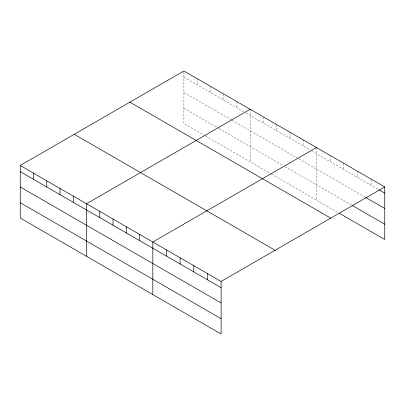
<?xml version="1.0" encoding="UTF-8"?>
<svg xmlns="http://www.w3.org/2000/svg" width="405" height="405" viewBox="0 0 405 405"><rect width="100%" height="100%" fill="white"/><g stroke="black" fill="none" stroke-linecap="round" stroke-linejoin="round"><path stroke-width="0.3" stroke-dasharray="2.02 1.52" d="M205.107 135.807L183.9 123.56L183.9 70.996M183.9 77.213L243.815 111.81M245.936 113.03L309.567 149.769M311.688 150.994L378.194 189.388M183.9 92.507L231.619 120.062M232.151 120.366L298.434 158.633M298.961 158.942L365.082 197.113M183.9 108.267L218.366 128.162M218.892 128.471L283.054 165.513M285.176 166.738L351.424 204.986M205.639 136.11L270.859 173.765M271.391 174.069L338.312 212.711M371.091 179.076L371.091 185.287M357.433 171.188L357.433 177.405M343.774 163.306L343.774 169.518M330.121 155.419L330.121 161.635M316.462 147.531L316.462 200.095M303.203 139.882L303.203 146.094M289.95 132.227L289.95 138.444M276.691 124.573L276.691 130.79M263.437 116.918L263.437 123.135M250.179 109.264L250.179 161.828M236.925 101.614L236.925 107.826M223.666 93.96L223.666 100.177M210.413 86.305L210.413 92.522M197.154 78.651L197.154 84.868"/><path stroke-width="0.61" d="M221.1 302.95L221.1 281.44L20.25 165.478L20.25 218.042L221.1 334.003L221.1 302.95L20.25 186.988M339.405 213.339L384.75 239.522L384.75 186.958L183.9 70.996L20.25 165.478M250.179 109.264L86.533 203.745L86.533 256.309M316.462 147.531L152.812 242.013L152.812 294.577M221.1 281.44L384.75 186.958M378.741 189.707L384.75 193.175M365.629 197.427L384.75 208.469M352.517 205.619L384.75 224.228M129.894 102.176L330.748 218.138M74.252 134.303L275.106 250.265M20.25 171.695L221.1 287.656M20.25 202.748L221.1 318.71M207.446 273.557L207.446 279.769M193.787 265.67L193.787 271.887M180.129 257.788L180.129 263.999M166.47 249.9L166.47 256.117M139.558 234.363L139.558 240.575M126.299 226.709L126.299 232.926M113.046 219.054L113.046 225.271M99.787 211.4L99.787 217.617M73.275 196.096L73.275 202.308M60.021 188.441L60.021 194.658M46.762 180.787L46.762 187.004M33.509 173.132L33.509 179.349"/></g></svg>
